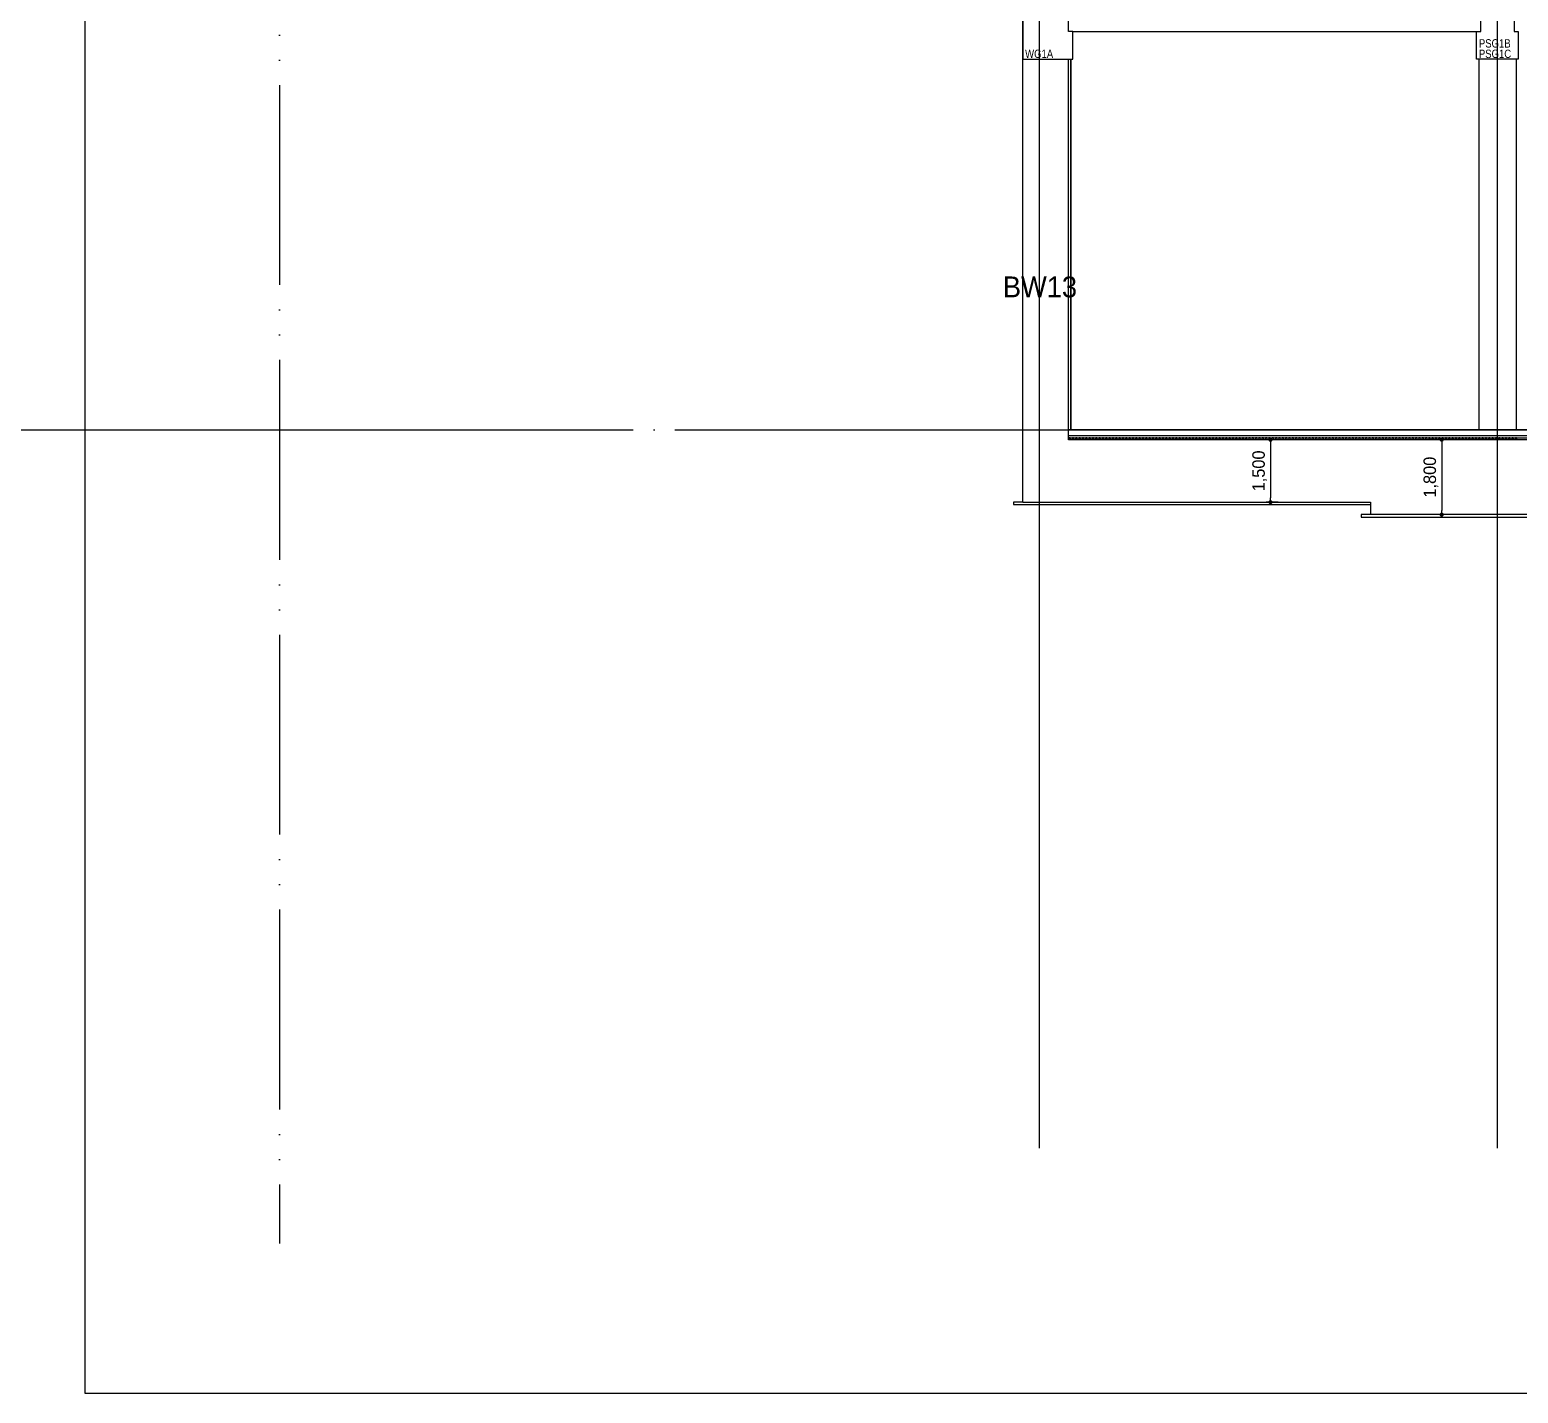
# Model space of a CAD drawing. Header units: millimetres. Extents: x 4754612 to 5801174, y 2368242 to 2777223.
# Drawn here: x 4883407 to 4919163, y 2554610 to 2587355 of the extents above; entities that cross this region are included whole.
import ezdxf
from ezdxf.enums import TextEntityAlignment as Align

# ---------------------------------------------------------------- set-up
doc = ezdxf.new("R2010")
doc.units = ezdxf.units.MM
doc.header["$LTSCALE"] = 1000
doc.linetypes.add('ACAD_ISO05W100', pattern=[33, 24, -3, 0, -3, 0, -3])
doc.linetypes.add('CEN', pattern=[6.2, 6, -0.1, 0, -0.1])
doc.layers.get('DEFPOINTS').update_dxf_attribs({"color": 151})
for name, color, linetype in [('A-ELE-8', 8, 'Continuous'), ('A-FIN-6', 6, 'Continuous'), ('A-HAT-251', 251, 'Continuous'), ('A-중심선', 10, 'CEN'), ('CON', 2, 'Continuous'), ('ELE-06', 6, 'Continuous'), ('ELE-2', 4, 'Continuous'), ('ELE06', 6, 'Continuous'), ('SYM', 7, 'Continuous')]:
    doc.layers.add(name, color=color, linetype=linetype)
doc.layers.add('Guide-line', color=151, linetype='Continuous', plot=False)
doc.styles.add('A.NARROW', font='ARIALN.TTF')
doc.styles.add('AUDIT_D_190715091641-0', font='')
doc.styles.add('돋움', font='')
doc.styles.get('AUDIT_D_190715091641-0').set_extended_font_data('Dotum')
doc.styles.get('돋움').set_extended_font_data('Dotum')
doc.dimstyles.new('scale600', dxfattribs={"dimscale": 600, "dimtxt": 2, "dimasz": 1, "dimexe": 1, "dimexo": 2.5, "dimgap": 0.8, "dimtad": 1, "dimdec": 0, "dimzin": 0, "dimdsep": 46, "dimlunit": 6, "dimtxsty": 'AUDIT_D_190715091641-0', "dimblk": 'DOT', "dimcen": 0, "dimdle": 1, "dimclrd": 256, "dimclre": 256, "dimclrt": 3, "dimadec": 0, "dimazin": 0, "dimtfac": 1, "dimtdec": 0, "dimtix": 1, "dimtmove": 2, "dimatfit": 3, "dimldrblk": 'DOT', "dimfxl": 0, "dimtolj": 1, "dimtzin": 0, "dimarcsym": 0})

# ---------------------------------------------------------------- blocks, each defined once
blk = doc.blocks.new('*U33')
at = {"layer": 'A-HAT-251'}
for points in [[(-56969, 0), (-56997, 0), (-57009, 45), (-57037, 45), (-57049, 0)], [(-56889, 0), (-56917, 0), (-56929, 45), (-56957, 45), (-56969, 0)], [(-56809, 0), (-56837, 0), (-56849, 45), (-56877, 45), (-56889, 0)], [(-56729, 0), (-56757, 0), (-56769, 45), (-56797, 45), (-56809, 0)], [(-56649, 0), (-56677, 0), (-56689, 45), (-56717, 45), (-56729, 0)], [(-56569, 0), (-56597, 0), (-56609, 45), (-56637, 45), (-56649, 0)], [(-56489, 0), (-56517, 0), (-56529, 45), (-56557, 45), (-56569, 0)], [(-56409, 0), (-56437, 0), (-56449, 45), (-56477, 45), (-56489, 0)], [(-56329, 0), (-56357, 0), (-56369, 45), (-56397, 45), (-56409, 0)], [(-56249, 0), (-56277, 0), (-56289, 45), (-56317, 45), (-56329, 0)], [(-56169, 0), (-56197, 0), (-56209, 45), (-56237, 45), (-56249, 0)], [(-56089, 0), (-56117, 0), (-56129, 45), (-56157, 45), (-56169, 0)], [(-56009, 0), (-56037, 0), (-56049, 45), (-56077, 45), (-56089, 0)], [(-55929, 0), (-55957, 0), (-55969, 45), (-55997, 45), (-56009, 0)], [(-55849, 0), (-55877, 0), (-55889, 45), (-55917, 45), (-55929, 0)], [(-55769, 0), (-55797, 0), (-55809, 45), (-55837, 45), (-55849, 0)], [(-55689, 0), (-55717, 0), (-55729, 45), (-55757, 45), (-55769, 0)], [(-55609, 0), (-55637, 0), (-55649, 45), (-55677, 45), (-55689, 0)], [(-55529, 0), (-55557, 0), (-55569, 45), (-55597, 45), (-55609, 0)], [(-55449, 0), (-55477, 0), (-55489, 45), (-55517, 45), (-55529, 0)], [(-55369, 0), (-55397, 0), (-55409, 45), (-55437, 45), (-55449, 0)], [(-55289, 0), (-55317, 0), (-55329, 45), (-55357, 45), (-55369, 0)], [(-55209, 0), (-55237, 0), (-55249, 45), (-55277, 45), (-55289, 0)], [(-55129, 0), (-55157, 0), (-55169, 45), (-55197, 45), (-55209, 0)], [(-55049, 0), (-55077, 0), (-55089, 45), (-55117, 45), (-55129, 0)], [(-54969, 0), (-54997, 0), (-55009, 45), (-55037, 45), (-55049, 0)], [(-54889, 0), (-54917, 0), (-54929, 45), (-54957, 45), (-54969, 0)], [(-54809, 0), (-54837, 0), (-54849, 45), (-54877, 45), (-54889, 0)], [(-54729, 0), (-54757, 0), (-54769, 45), (-54797, 45), (-54809, 0)], [(-54649, 0), (-54677, 0), (-54689, 45), (-54717, 45), (-54729, 0)], [(-54569, 0), (-54597, 0), (-54609, 45), (-54637, 45), (-54649, 0)], [(-54489, 0), (-54517, 0), (-54529, 45), (-54557, 45), (-54569, 0)], [(-54409, 0), (-54437, 0), (-54449, 45), (-54477, 45), (-54489, 0)], [(-54329, 0), (-54357, 0), (-54369, 45), (-54397, 45), (-54409, 0)], [(-54249, 0), (-54277, 0), (-54289, 45), (-54317, 45), (-54329, 0)], [(-54169, 0), (-54197, 0), (-54209, 45), (-54237, 45), (-54249, 0)], [(-54089, 0), (-54117, 0), (-54129, 45), (-54157, 45), (-54169, 0)], [(-54009, 0), (-54037, 0), (-54049, 45), (-54077, 45), (-54089, 0)], [(-53929, 0), (-53957, 0), (-53969, 45), (-53997, 45), (-54009, 0)], [(-53849, 0), (-53877, 0), (-53889, 45), (-53917, 45), (-53929, 0)], [(-53769, 0), (-53797, 0), (-53809, 45), (-53837, 45), (-53849, 0)], [(-53689, 0), (-53717, 0), (-53729, 45), (-53757, 45), (-53769, 0)], [(-53609, 0), (-53637, 0), (-53649, 45), (-53677, 45), (-53689, 0)], [(-53529, 0), (-53557, 0), (-53569, 45), (-53597, 45), (-53609, 0)], [(-53449, 0), (-53477, 0), (-53489, 45), (-53517, 45), (-53529, 0)], [(-53369, 0), (-53397, 0), (-53409, 45), (-53437, 45), (-53449, 0)], [(-53289, 0), (-53317, 0), (-53329, 45), (-53357, 45), (-53369, 0)], [(-53209, 0), (-53237, 0), (-53249, 45), (-53277, 45), (-53289, 0)], [(-53129, 0), (-53157, 0), (-53169, 45), (-53197, 45), (-53209, 0)], [(-53049, 0), (-53077, 0), (-53089, 45), (-53117, 45), (-53129, 0)], [(-52969, 0), (-52997, 0), (-53009, 45), (-53037, 45), (-53049, 0)], [(-52889, 0), (-52917, 0), (-52929, 45), (-52957, 45), (-52969, 0)], [(-52809, 0), (-52837, 0), (-52849, 45), (-52877, 45), (-52889, 0)], [(-52729, 0), (-52757, 0), (-52769, 45), (-52797, 45), (-52809, 0)], [(-52649, 0), (-52677, 0), (-52689, 45), (-52717, 45), (-52729, 0)], [(-52569, 0), (-52597, 0), (-52609, 45), (-52637, 45), (-52649, 0)], [(-52489, 0), (-52517, 0), (-52529, 45), (-52557, 45), (-52569, 0)], [(-52409, 0), (-52437, 0), (-52449, 45), (-52477, 45), (-52489, 0)], [(-52329, 0), (-52357, 0), (-52369, 45), (-52397, 45), (-52409, 0)], [(-52249, 0), (-52277, 0), (-52289, 45), (-52317, 45), (-52329, 0)], [(-52169, 0), (-52197, 0), (-52209, 45), (-52237, 45), (-52249, 0)], [(-52089, 0), (-52117, 0), (-52129, 45), (-52157, 45), (-52169, 0)], [(-52009, 0), (-52037, 0), (-52049, 45), (-52077, 45), (-52089, 0)], [(-51929, 0), (-51957, 0), (-51969, 45), (-51997, 45), (-52009, 0)], [(-51849, 0), (-51877, 0), (-51889, 45), (-51917, 45), (-51929, 0)], [(-51769, 0), (-51797, 0), (-51809, 45), (-51837, 45), (-51849, 0)], [(-51689, 0), (-51717, 0), (-51729, 45), (-51757, 45), (-51769, 0)], [(-51609, 0), (-51637, 0), (-51649, 45), (-51677, 45), (-51689, 0)], [(-51529, 0), (-51557, 0), (-51569, 45), (-51597, 45), (-51609, 0)], [(-51449, 0), (-51477, 0), (-51489, 45), (-51517, 45), (-51529, 0)], [(-51369, 0), (-51397, 0), (-51409, 45), (-51437, 45), (-51449, 0)], [(-51289, 0), (-51317, 0), (-51329, 45), (-51357, 45), (-51369, 0)], [(-51209, 0), (-51237, 0), (-51249, 45), (-51277, 45), (-51289, 0)], [(-51129, 0), (-51157, 0), (-51169, 45), (-51197, 45), (-51209, 0)], [(-51049, 0), (-51077, 0), (-51089, 45), (-51117, 45), (-51129, 0)], [(-50969, 0), (-50997, 0), (-51009, 45), (-51037, 45), (-51049, 0)], [(-50889, 0), (-50917, 0), (-50929, 45), (-50957, 45), (-50969, 0)], [(-50809, 0), (-50837, 0), (-50849, 45), (-50877, 45), (-50889, 0)], [(-50729, 0), (-50757, 0), (-50769, 45), (-50797, 45), (-50809, 0)], [(-50649, 0), (-50677, 0), (-50689, 45), (-50717, 45), (-50729, 0)], [(-50569, 0), (-50597, 0), (-50609, 45), (-50637, 45), (-50649, 0)], [(-50489, 0), (-50517, 0), (-50529, 45), (-50557, 45), (-50569, 0)], [(-50409, 0), (-50437, 0), (-50449, 45), (-50477, 45), (-50489, 0)], [(-50329, 0), (-50357, 0), (-50369, 45), (-50397, 45), (-50409, 0)], [(-50249, 0), (-50277, 0), (-50289, 45), (-50317, 45), (-50329, 0)], [(-50169, 0), (-50197, 0), (-50209, 45), (-50237, 45), (-50249, 0)], [(-50089, 0), (-50117, 0), (-50129, 45), (-50157, 45), (-50169, 0)], [(-50009, 0), (-50037, 0), (-50049, 45), (-50077, 45), (-50089, 0)], [(-49929, 0), (-49957, 0), (-49969, 45), (-49997, 45), (-50009, 0)], [(-49849, 0), (-49877, 0), (-49889, 45), (-49917, 45), (-49929, 0)], [(-49769, 0), (-49797, 0), (-49809, 45), (-49837, 45), (-49849, 0)], [(-49689, 0), (-49717, 0), (-49729, 45), (-49757, 45), (-49769, 0)], [(-49609, 0), (-49637, 0), (-49649, 45), (-49677, 45), (-49689, 0)], [(-49529, 0), (-49557, 0), (-49569, 45), (-49597, 45), (-49609, 0)], [(-49449, 0), (-49477, 0), (-49489, 45), (-49517, 45), (-49529, 0)], [(-49369, 0), (-49397, 0), (-49409, 45), (-49437, 45), (-49449, 0)], [(-49289, 0), (-49317, 0), (-49329, 45), (-49357, 45), (-49369, 0)], [(-49209, 0), (-49237, 0), (-49249, 45), (-49277, 45), (-49289, 0)], [(-49129, 0), (-49157, 0), (-49169, 45), (-49197, 45), (-49209, 0)], [(-49049, 0), (-49077, 0), (-49089, 45), (-49117, 45), (-49129, 0)], [(-48969, 0), (-48997, 0), (-49009, 45), (-49037, 45), (-49049, 0)], [(-48889, 0), (-48917, 0), (-48929, 45), (-48957, 45), (-48969, 0)], [(-48809, 0), (-48837, 0), (-48849, 45), (-48877, 45), (-48889, 0)], [(-48729, 0), (-48757, 0), (-48769, 45), (-48797, 45), (-48809, 0)], [(-48649, 0), (-48677, 0), (-48689, 45), (-48717, 45), (-48729, 0)], [(-48569, 0), (-48597, 0), (-48609, 45), (-48637, 45), (-48649, 0)], [(-48489, 0), (-48517, 0), (-48529, 45), (-48557, 45), (-48569, 0)], [(-48409, 0), (-48437, 0), (-48449, 45), (-48477, 45), (-48489, 0)], [(-48329, 0), (-48357, 0), (-48369, 45), (-48397, 45), (-48409, 0)], [(-48249, 0), (-48277, 0), (-48289, 45), (-48317, 45), (-48329, 0)], [(-48169, 0), (-48197, 0), (-48209, 45), (-48237, 45), (-48249, 0)], [(-48089, 0), (-48117, 0), (-48129, 45), (-48157, 45), (-48169, 0)], [(-48009, 0), (-48037, 0), (-48049, 45), (-48077, 45), (-48089, 0)], [(-47929, 0), (-47957, 0), (-47969, 45), (-47997, 45), (-48009, 0)], [(-47849, 0), (-47877, 0), (-47889, 45), (-47917, 45), (-47929, 0)], [(-47769, 0), (-47797, 0), (-47809, 45), (-47837, 45), (-47849, 0)], [(-47689, 0), (-47717, 0), (-47729, 45), (-47757, 45), (-47769, 0)], [(-47609, 0), (-47637, 0), (-47649, 45), (-47677, 45), (-47689, 0)], [(-47529, 0), (-47557, 0), (-47569, 45), (-47597, 45), (-47609, 0)], [(-47449, 0), (-47477, 0), (-47489, 45), (-47517, 45), (-47529, 0)], [(-47369, 0), (-47397, 0), (-47409, 45), (-47437, 45), (-47449, 0)], [(-47289, 0), (-47317, 0), (-47329, 45), (-47357, 45), (-47369, 0)], [(-47209, 0), (-47237, 0), (-47249, 45), (-47277, 45), (-47289, 0)], [(-47129, 0), (-47157, 0), (-47169, 45), (-47197, 45), (-47209, 0)], [(-47049, 0), (-47077, 0), (-47089, 45), (-47117, 45), (-47129, 0)], [(-46969, 0), (-46997, 0), (-47009, 45), (-47037, 45), (-47049, 0)], [(-46889, 0), (-46917, 0), (-46929, 45), (-46957, 45), (-46969, 0)], [(-46809, 0), (-46837, 0), (-46849, 45), (-46877, 45), (-46889, 0)], [(-46729, 0), (-46757, 0), (-46769, 45), (-46797, 45), (-46809, 0)], [(-46649, 0), (-46677, 0), (-46689, 45), (-46717, 45), (-46729, 0)], [(-46569, 0), (-46597, 0), (-46609, 45), (-46637, 45), (-46649, 0)], [(-46489, 0), (-46517, 0), (-46529, 45), (-46557, 45), (-46569, 0)], [(-46409, 0), (-46437, 0), (-46449, 45), (-46477, 45), (-46489, 0)], [(-46329, 0), (-46357, 0), (-46369, 45), (-46397, 45), (-46409, 0)], [(-46249, 0), (-46277, 0), (-46289, 45), (-46317, 45), (-46329, 0)]]:
    blk.add_lwpolyline(points, dxfattribs=at)
blk = doc.blocks.new('zw$8DF3')
at = {"layer": 'CON'}
blk.add_lwpolyline([(15, -1100), (1200, -1100), (1200, -440), (1100, -440), (1100, 0), (0, 0), (0, -1100)], close=True, dxfattribs=at)
at = {"layer": 'DEFPOINTS', "style": 'A.NARROW'}
blk.add_text('WG1A', height=200, dxfattribs=at).set_placement((54, -972, 0), align=Align.MIDDLE_LEFT)
blk = doc.blocks.new('zw$CF19')
at = {"layer": 'CON'}
blk.add_lwpolyline([(-500, -1100), (-500, -440), (-400, -440), (-400, 0), (400, 0), (400, -440), (500, -440), (500, -1100)], close=True, dxfattribs=at)
at = {"layer": 'DEFPOINTS', "style": 'A.NARROW'}
for s, p in [('PSG1B', (-446, -722, 0)), ('PSG1C', (-446, -972, 0))]:
    blk.add_text(s, height=200, dxfattribs=at).set_placement(p, align=Align.MIDDLE_LEFT)
blk = doc.blocks.new('_Dot')
at = {"color": 0, "linetype": 'ByBlock', "lineweight": -2}
blk.add_line((-0.5, 0), (-1, 0), dxfattribs=at)
at = {"color": 0, "linetype": 'ByBlock', "const_width": 0.5}
blk.add_lwpolyline([(-0.25, 0, 1), (0.25, 0, 1)], format="xyb", close=True, dxfattribs=at)
blk = doc.blocks.new('*D106')
at = {"layer": 'DEFPOINTS', "lineweight": -2, "transparency": 16777216}
for p, q in [((4917512, 2577510), (4917225, 2577510)), ((4917325, 2577410), (4917325, 2575810)), ((4917512, 2575710), (4917225, 2575710))]:
    blk.add_line(p, q, dxfattribs=at)
at = {"layer": 'DEFPOINTS', "color": 0, "transparency": 16777216}
for p in [(4917762, 2577510), (4917325, 2575710), (4917762, 2575710)]:
    blk.add_point(p, dxfattribs=at)
at = {"layer": 'DEFPOINTS', "lineweight": -2, "transparency": 16777216, "xscale": 100, "yscale": 100, "zscale": 100}
for p, rotation in [((4917325, 2577510), 90), ((4917325, 2575710), 270)]:
    blk.add_blockref('_Dot', p, dxfattribs=dict(at, rotation=rotation))
at = {"layer": 'DEFPOINTS', "color": 3, "transparency": 16777216, "insert": (4917066, 2576610), "char_height": 300, "attachment_point": 5, "rotation": 90, "style": 'AUDIT_D_190715091641-0'}
blk.add_mtext('\\A1;1,800', dxfattribs=at)
blk = doc.blocks.new('*D107')
at = {"layer": 'DEFPOINTS', "lineweight": -2, "transparency": 16777216}
for p, q in [((4913399, 2577510), (4913112, 2577510)), ((4913212, 2577410), (4913212, 2576110)), ((4913399, 2576010), (4913112, 2576010))]:
    blk.add_line(p, q, dxfattribs=at)
at = {"layer": 'DEFPOINTS', "color": 0, "transparency": 16777216}
for p in [(4913649, 2577510), (4913212, 2576010), (4913649, 2576010)]:
    blk.add_point(p, dxfattribs=at)
at = {"layer": 'DEFPOINTS', "lineweight": -2, "transparency": 16777216, "xscale": 100, "yscale": 100, "zscale": 100}
for p, rotation in [((4913212, 2577510), 90), ((4913212, 2576010), 270)]:
    blk.add_blockref('_Dot', p, dxfattribs=dict(at, rotation=rotation))
at = {"layer": 'DEFPOINTS', "color": 3, "transparency": 16777216, "insert": (4912953, 2576760), "char_height": 300, "attachment_point": 5, "rotation": 90, "style": 'AUDIT_D_190715091641-0'}
blk.add_mtext('\\A1;1,500', dxfattribs=at)

msp = doc.modelspace()

# ---------------------------------------------------------------- linework, layer by layer
at = {"layer": 'A-ELE-8'}
for p, q in [((4918213.3, 2586649.621), (4918213.3, 2577749.621)), ((4919113.3, 2586649.621), (4919113.3, 2577749.621))]:
    msp.add_line(p, q, dxfattribs=at)
at = {"layer": 'A-FIN-6'}
for p, q in [((4908413.3, 2577749.621), (4908413.3, 2586649.621)), ((4908423.3, 2577749.621), (4908423.3, 2586649.621))]:
    msp.add_line(p, q, dxfattribs=at)
at = {"layer": 'A-중심선', "ltscale": 5}
for p, q in [((4907663.3, 2560495.412), (4907663.3, 2645427.791)), ((4918663.3, 2560495.412), (4918663.3, 2645427.791)), ((4867905.529, 2577749.621), (5176073.3, 2577749.621))]:
    msp.add_line(p, q, dxfattribs=at)
at = {"layer": 'CON'}
for p, q in [((4907263.3, 2576024.621), (4907263.3, 2596649.621)), ((4908463.3, 2587309.621), (4918163.3, 2587309.621)), ((4908363.3, 2577509.621), (4908363.3, 2586649.621)), ((5116763.3, 2577509.621), (4908363.3, 2577509.621)), ((4907263.3, 2576009.621), (4915613.3, 2576009.621)), ((4915613.3, 2576009.621), (4915613.3, 2575709.621)), ((4921913.3, 2575709.621), (4915613.3, 2575709.621))]:
    msp.add_line(p, q, dxfattribs=at)
at = {"layer": 'ELE-06'}
for p, q in [((4907040.768, 2576009.621), (4907040.768, 2575949.621)), ((4907263.3, 2576009.621), (4907040.768, 2576009.621)), ((4907040.768, 2575949.621), (4915613.3, 2575949.621)), ((4915390.768, 2575709.621), (4915390.768, 2575649.621)), ((4915613.3, 2575709.621), (4915390.768, 2575709.621))]:
    msp.add_line(p, q, dxfattribs=at)
msp.add_lwpolyline([(4915390.768, 2575649.621), (4922122.829, 2575649.621), (4922122.829, 2575709.621), (4921913.3, 2575709.621)], dxfattribs=at)
at = {"layer": 'ELE-2'}
for p, q in [((5116763.3, 2577749.621), (4908363.3, 2577749.621)), ((4908363.3, 2577614.621), (5116763.3, 2577614.621)), ((4908363.3, 2577554.621), (5116763.3, 2577554.621))]:
    msp.add_line(p, q, dxfattribs=at)
at = {"layer": 'Guide-line'}
for p, q in [((4884726.578, 2593070.615), (4884726.578, 2554609.603)), ((4884726.578, 2554609.603), (5174610.081, 2554609.603))]:
    msp.add_line(p, q, dxfattribs=at)
at = {"layer": 'SYM', "color": 2, "linetype": 'ACAD_ISO05W100', "ltscale": 0.2}
msp.add_line((4889403.373, 2645427.791), (4889403.373, 2558207.815), dxfattribs=at)

# ---------------------------------------------------------------- block references
at = {"layer": 'CON'}
for name, p in [('zw$8DF3', (4907263.3, 2587749.621)), ('zw$CF19', (4918663.3, 2587749.621))]:
    msp.add_blockref(name, p, dxfattribs=at)
at = {"layer": 'ELE06', "color": 6, "xscale": 1.000013798092659, "yscale": 1.000013798092659, "zscale": 1.000013798092659}
msp.add_blockref('*U33', (4965413.445, 2577509.621), dxfattribs=at)

# ---------------------------------------------------------------- texts
at = {"layer": 'Guide-line', "style": '돋움'}
msp.add_text('BW13', height=500, dxfattribs=at).set_placement((4907674.087, 2581179.42), align=Align.MIDDLE_CENTER)

# ---------------------------------------------------------------- dimensions: what is measured, and where the dimension line sits
at = {"layer": 'DEFPOINTS'}
for base, p1, p2, picture, middle in [((4913211.618, 2576009.621), (4913648.772, 2577509.621), (4913648.772, 2576009.621), '*D107', (4912952.514, 2576759.621)), ((4917325.099, 2575709.621), (4917762.252, 2577509.621), (4917762.252, 2575709.621), '*D106', (4917065.995, 2576609.621))]:
    dim = msp.add_linear_dim(base=base, p1=p1, p2=p2, angle=270, dimstyle='scale600', override={"dimscale": 100, "dimtxt": 3}, dxfattribs=at)
    dim.commit()
    dim.dimension.update_dxf_attribs({"geometry": picture, "text_midpoint": middle})

doc.saveas('drawing.dxf')
